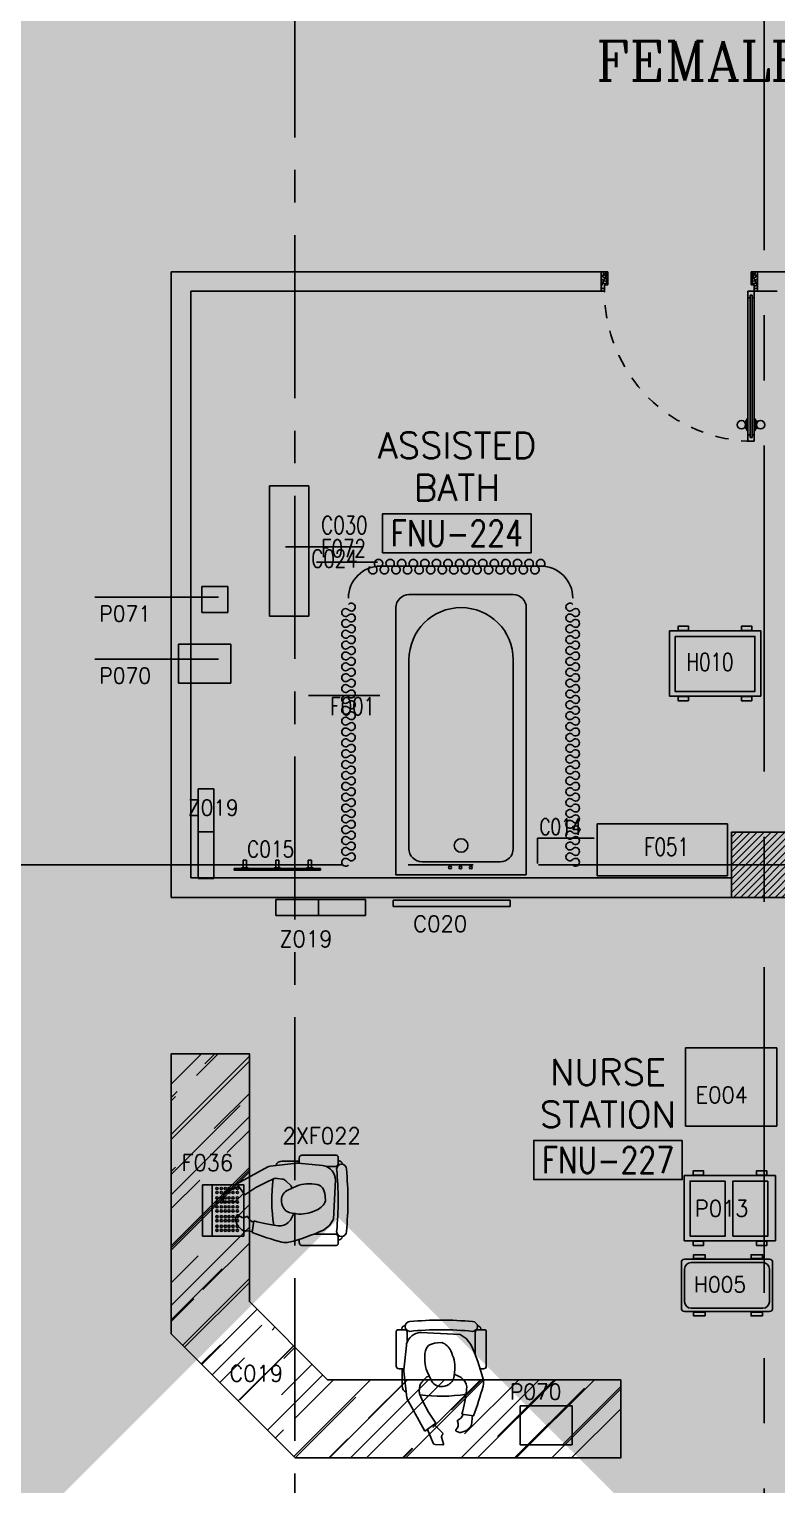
# Model space of a CAD drawing. Extents: x 88852.7 to 88945.7, y 39921.6 to 40001.1.
# Drawn here: x 88869.53 to 88875.27, y 39968.14 to 39979.31 of the extents above; entities that cross this region are included whole.
import ezdxf
from ezdxf.enums import TextEntityAlignment as Align

# ---------------------------------------------------------------- set-up
doc = ezdxf.new("R2010")
doc.units = 0
doc.header["$MEASUREMENT"] = 0
for name, pattern in [('CENTER', [2, 1.25, -0.25, 0.25, -0.25]), ('CENTERX2', [4, 2.5, -0.5, 0.5, -0.5]), ('HIDDEN', [0.375, 0.25, -0.125])]:
    doc.linetypes.add(name, pattern=pattern)
doc.layers.get('0').update_dxf_attribs({"linetype": 'CONTINUOUS'})
for name, color, linetype in [('A-TEXT', 7, 'CONTINUOUS'), ('AXES', 11, 'CENTERX2'), ('AXES1', 11, 'CENTER'), ('COL', 2, 'CONTINUOUS'), ('COUNTER', 3, 'CONTINUOUS'), ('DOOR', 7, 'CONTINUOUS'), ('FIX', 3, 'CONTINUOUS'), ('HAT', 8, 'CONTINUOUS'), ('MEDICAL', 4, 'CONTINUOUS'), ('NON-MEDICAL', 4, 'CONTINUOUS'), ('RM-BOX', 4, 'CONTINUOUS'), ('RM-NAME', 2, 'CONTINUOUS'), ('RM-NO', 2, 'CONTINUOUS'), ('WALL', 4, 'CONTINUOUS')]:
    doc.layers.add(name, color=color, linetype=linetype)
doc.styles.add('ROMANC', font='romanc', dxfattribs={"height": 0.1})
doc.styles.add('ROMANS', font='ROMANS.shx', dxfattribs={"width": 0.6})
doc.dimstyles.new('DIM-OUT', dxfattribs={"dimscale": 0, "dimtxt": 0.24, "dimasz": 0.08, "dimexe": 0.02, "dimexo": 0.02, "dimgap": 0.05, "dimtad": 1, "dimdec": 0, "dimlfac": 1000, "dimzin": 0, "dimdsep": 46, "dimtxsty": 'ROMANS', "dimblk1": 'ARCHTICK', "dimblk2": 'ARCHTICK', "dimsah": 1, "dimcen": 0.01, "dimdle": 0.08, "dimclrd": 4, "dimclre": 4, "dimclrt": 2, "dimadec": 0, "dimazin": 0, "dimtp": 2, "dimtm": 2, "dimtfac": 0.114286, "dimtdec": 0, "dimtix": 1, "dimtmove": 2, "dimatfit": 3, "dimldrblk": 'ARCHTICK', "dimfxl": 0, "dimtolj": 1, "dimtzin": 0, "dimarcsym": 0})

# ---------------------------------------------------------------- blocks, each defined once
blk = doc.blocks.new('DOOR100')
at = {"layer": 'DOOR', "color": 0, "linetype": 'ByBlock'}
for p, q in [((-76, 1251), (-76, 1301)), ((-76, 1301), (-26, 1301)), ((-26, 1301), (-76, 1301)), ((-59, 1251), (-76, 1251)), ((-59, 1251), (-59, 1271)), ((-43, 1271), (-59, 1271)), ((-43, 1251), (-43, 1271)), ((-26, 1251), (-43, 1251)), ((-26, 1251), (-26, 1301)), ((-92, 1206), (-92, 1141)), ((-83, 1206), (-92, 1206)), ((-83, 1141), (-92, 1141)), ((-83, 1129), (-83, 1219)), ((-76, 1219), (-83, 1219)), ((-83, 1206), (-83, 1141)), ((-76, 1129), (-83, 1129)), ((-26, 1219), (-19, 1219)), ((-26, 1129), (-19, 1129)), ((-19, 1129), (-19, 1219)), ((-19, 1206), (-19, 1141)), ((-19, 1206), (-10, 1206)), ((-19, 1141), (-10, 1141)), ((-10, 1206), (-10, 1141)), ((-1201, 0), (-1201, 150)), ((-1201, 150), (-1176, 150)), ((-1201, 150), (-1201, 0)), ((-1176, 150), (-1176, 100)), ((-76, 200), (-59, 200)), ((-76, 150), (-76, 200)), ((-76, 150), (-26, 150)), ((-59, 200), (-59, 180)), ((-59, 180), (-43, 180)), ((-43, 200), (-26, 200)), ((-43, 180), (-43, 200)), ((-26, 200), (-26, 150)), ((-1, 150), (-26, 150)), ((-26, 150), (-26, 100)), ((-1, 150), (-1, 0)), ((-1151, 0), (-1201, 0)), ((-1176, 100), (-1151, 100)), ((-1151, 100), (-1151, 0)), ((-51, 100), (-51, 0)), ((-26, 100), (-51, 100)), ((-51, 0), (-1, 0))]:
    blk.add_line(p, q, dxfattribs=at)
at = {"layer": 'DOOR', "linetype": 'ByBlock'}
for p, q in [((-76, 1251), (-76, 200)), ((-59, 200), (-59, 1251)), ((-43, 200), (-43, 1251)), ((-26, 200), (-26, 1251))]:
    blk.add_line(p, q, dxfattribs=at)
at = {"layer": 'DOOR', "color": 9, "linetype": 'ByBlock'}
for p, q in [((-1151, 0), (-1201, 114)), ((-51, 0), (-1, 114)), ((-1151, 0), (-1201, 40)), ((-1151, 0), (-1164, 100)), ((-51, 0), (-38, 100)), ((-51, 0), (-1, 40))]:
    blk.add_line(p, q, dxfattribs=at)
at = {"layer": 'DOOR', "color": 0, "linetype": 'ByBlock'}
for centre in [(-125, 1174), (22, 1174)]:
    blk.add_circle(centre, 32.4, dxfattribs=at)
at = {"layer": 'DOOR', "linetype": 'HIDDEN', "ltscale": 0.5}
blk.add_arc((-27, 152), 1149, 89.961, 180.0931, dxfattribs=at)
at = {"layer": 'DOOR', "color": 9, "linetype": 'ByBlock'}
for centre, radius, start, end in [((-1151, 0), 154, 103.7142, 108.8947), ((-1151, 0), 134, 100.72, 111.8402), ((-51, 0), 134, 68.1598, 79.28), ((-51, 0), 154, 71.1053, 76.2858), ((-1151, 0), 94.4, 90, 121.9818), ((-1151, 0), 74.4, 90, 132.2236), ((-1151, 0), 54.4, 90, 156.7926), ((-1151, 0), 34.4, 90, 180), ((-1151, 0), 14.4, 90, 180), ((-51, 0), 94.4, 58.0182, 90), ((-51, 0), 74.4, 47.7764, 90), ((-51, 0), 54.4, 23.2074, 90), ((-51, 0), 34.4, 0, 90), ((-51, 0), 14.4, 0, 90), ((-51, 0), 114, 64.0838, 77.3774)]:
    blk.add_arc(centre, radius, start, end, dxfattribs=at)
blk = doc.blocks.new('RM1')
at = {"layer": 'RM-BOX'}
blk.add_lwpolyline([(570, -200), (-570, -200), (-570, -500), (570, -500)], close=True, dxfattribs=at)
at = {"layer": 'RM-NAME', "style": 'ROMANS'}
for tag, p in [('ROOMNAME1', (0, 324)), ('ROOMNAME2', (0, 0))]:
    blk.add_attdef(tag, text='', height=200, dxfattribs=at).set_placement(p, align=Align.MIDDLE)
at = {"layer": 'RM-NO', "style": 'ROMANS', "width": 0.8}
blk.add_attdef('ROOMNO', text='', height=200, dxfattribs=at).set_placement((0, -350), align=Align.MIDDLE)
blk = doc.blocks.new('BTUB1')
at = {"layer": 'FIX'}
for points in [[(-500, -25), (-500, -2075, 0.414214), (-400, -2175), (400, -2175, 0.414214), (500, -2075), (500, -25)], [(-400, -1675, 1), (400, -1675), (400, -225, 0.414214), (300, -125), (-300, -125, 0.414214), (-400, -225)]]:
    blk.add_lwpolyline(points, format="xyb", close=True, dxfattribs=at)
for centre, radius in [((-75, -81), 11), ((5, -81), 11), ((85, -81), 11), ((0, -250), 52.2)]:
    blk.add_circle(centre, radius, dxfattribs=at)
blk = doc.blocks.new('COL50')
at = {"layer": 'COL'}
blk.add_lwpolyline([(-250, 250), (-250, -250), (250, -250), (250, 250)], close=True, dxfattribs=at)
blk = doc.blocks.new('*X520')
at = {"color": 0}
for p, q in [((80579, 162727), (81042, 163190)), ((80579, 162780), (80989, 163190)), ((80579, 162833), (80936, 163190)), ((80579, 162886), (80883, 163190)), ((80579, 162939), (80829, 163190)), ((80579, 162993), (80776, 163190)), ((80579, 163046), (80723, 163190)), ((80579, 163099), (80670, 163190)), ((80579, 163152), (80617, 163190)), ((80595, 162690), (81079, 163174)), ((80648, 162690), (81079, 163121)), ((80701, 162690), (81079, 163068)), ((80754, 162690), (81079, 163015)), ((80807, 162690), (81079, 162962)), ((80860, 162690), (81079, 162909)), ((80913, 162690), (81079, 162856)), ((80966, 162690), (81079, 162803)), ((81019, 162690), (81079, 162750)), ((81072, 162690), (81079, 162697))]:
    blk.add_line(p, q, dxfattribs=at)

msp = doc.modelspace()

# ---------------------------------------------------------------- hatches: boundary and pattern name
at = {"layer": 'COUNTER', "linetype": 'ByBlock'}
h = msp.add_hatch(dxfattribs=at)
h.set_pattern_fill('AR-RROOF', color=11, scale=0.3, angle=45, style=0)
h.paths.add_polyline_path([(88871.2203, 39971.4496), (88870.6203, 39971.4496), (88870.6203, 39969.301), (88870.6967, 39969.2246), (88871.5453, 39969.2246), (88871.2203, 39969.5496)])
h.paths.add_polyline_path([(88871.5703, 39968.351), (88871.5703, 39969.1996), (88871.5453, 39969.2246), (88870.6967, 39969.2246)])
h.paths.add_polyline_path([(88874.0703, 39968.3496), (88874.0703, 39968.9496), (88871.8203, 39968.9496), (88871.5703, 39969.1996), (88871.5703, 39968.351), (88871.5717, 39968.3496)])
at = {"layer": 'MEDICAL'}
msp.add_hatch(color=256, dxfattribs=at).paths.add_polyline_path([(88870.9341, 39970.4459), (88870.8606, 39970.4459), (88870.8606, 39970.0504), (88870.9341, 39970.0504)])

# ---------------------------------------------------------------- linework, layer by layer
at = {"layer": 'AXES'}
for p, q in [((88875.1703, 39921.6153), (88875.1703, 40000.4279)), ((88853.4386, 39972.8996), (88876.9703, 39972.8996))]:
    msp.add_line(p, q, dxfattribs=at)
at = {"layer": 'AXES1'}
msp.add_line((88871.5703, 39928.4796), (88871.5703, 39987.2996), dxfattribs=at)
msp.add_line((88871.5703, 39928.4796), (88871.5703, 39987.2996), dxfattribs=at)
at = {"layer": 'COUNTER', "linetype": 'ByBlock'}
msp.add_lwpolyline([(88874.0703, 39968.9496), (88871.8203, 39968.9496), (88871.2203, 39969.5496), (88871.2203, 39971.4496), (88870.6203, 39971.4496), (88870.6203, 39969.301), (88871.5717, 39968.3496), (88874.0703, 39968.3496)], close=True, dxfattribs=at)
at = {"layer": 'MEDICAL'}
for p, q in [((88872.2267, 39975.1913), (88873.4746, 39975.1913)), ((88870.8551, 39975.0345), (88871.0551, 39975.0345)), ((88870.8551, 39974.8345), (88870.8551, 39975.0345)), ((88871.0551, 39975.0345), (88871.0551, 39974.8345)), ((88871.0551, 39974.8345), (88870.8551, 39974.8345)), ((88875.1455, 39974.6936), (88874.4455, 39974.6936)), ((88874.4455, 39974.6936), (88874.4455, 39974.1936)), ((88875.1455, 39974.1936), (88875.1455, 39974.6936)), ((88870.6777, 39974.2929), (88870.6777, 39974.5929)), ((88870.6777, 39974.5929), (88871.0777, 39974.5929)), ((88871.0777, 39974.5929), (88871.0777, 39974.2929)), ((88871.0777, 39974.2929), (88870.6777, 39974.2929)), ((88874.4455, 39974.1936), (88875.1455, 39974.1936)), ((88870.9485, 39973.482), (88870.8274, 39973.482)), ((88870.8274, 39972.7934), (88870.8274, 39973.482)), ((88870.9485, 39973.482), (88870.9485, 39972.7934)), ((88870.9485, 39973.1534), (88870.8274, 39973.1534)), ((88870.9485, 39972.7934), (88870.8274, 39972.7934)), ((88871.4232, 39972.6323), (88872.1117, 39972.6323)), ((88871.4232, 39972.6323), (88871.4232, 39972.5112)), ((88871.7517, 39972.6323), (88871.7517, 39972.5112)), ((88872.1117, 39972.6323), (88872.1117, 39972.5112)), ((88872.1117, 39972.5112), (88871.4232, 39972.5112)), ((88874.5668, 39971.4946), (88875.2668, 39971.4946)), ((88874.5668, 39970.8946), (88874.5668, 39971.4946)), ((88875.2668, 39971.4946), (88875.2668, 39970.8946)), ((88875.2668, 39970.8946), (88874.5668, 39970.8946)), ((88874.5567, 39970.5156), (88875.2567, 39970.5156)), ((88874.5567, 39970.0156), (88874.5567, 39970.5156)), ((88875.2567, 39970.5156), (88875.2567, 39970.0156)), ((88870.8606, 39970.4459), (88870.8606, 39970.0504)), ((88871.1778, 39970.4459), (88870.8606, 39970.4459)), ((88870.9341, 39970.4459), (88870.9341, 39970.0504)), ((88871.1778, 39970.0504), (88871.1778, 39970.4459)), ((88870.8606, 39970.0504), (88871.1778, 39970.0504)), ((88875.2567, 39970.0156), (88874.5567, 39970.0156)), ((88874.5356, 39969.4963), (88874.5356, 39969.8503)), ((88874.5586, 39969.8733), (88875.2126, 39969.8733)), ((88874.6106, 39969.8483), (88875.1606, 39969.8483)), ((88875.2356, 39969.8503), (88875.2356, 39969.4963)), ((88874.5606, 39969.5483), (88874.5606, 39969.7983)), ((88875.2106, 39969.7983), (88875.2106, 39969.5483)), ((88875.1606, 39969.4983), (88874.6106, 39969.4983)), ((88875.2126, 39969.4733), (88874.5586, 39969.4733)), ((88873.2974, 39968.7499), (88873.2974, 39968.4499)), ((88873.6974, 39968.7499), (88873.2974, 39968.7499)), ((88873.6974, 39968.4499), (88873.6974, 39968.7499)), ((88873.2974, 39968.4499), (88873.6974, 39968.4499))]:
    msp.add_line(p, q, dxfattribs=at)
for points in [[(88874.4875, 39974.6516), (88874.4875, 39974.2296), (88875.0995, 39974.2296), (88875.0995, 39974.6516)], [(88874.5907, 39974.6964), (88874.5103, 39974.6964), (88874.5103, 39974.7298), (88874.5907, 39974.7298)], [(88875.0766, 39974.6964), (88874.9962, 39974.6964), (88874.9962, 39974.7298), (88875.0766, 39974.7298)], [(88874.5907, 39974.1582), (88874.5103, 39974.1582), (88874.5103, 39974.1915), (88874.5907, 39974.1915)], [(88875.0766, 39974.1582), (88874.9962, 39974.1582), (88874.9962, 39974.1915), (88875.0766, 39974.1915)], [(88874.6256, 39970.5184), (88874.7059, 39970.5184), (88874.7059, 39970.5518), (88874.6256, 39970.5518)], [(88875.1115, 39970.5184), (88875.1919, 39970.5184), (88875.1919, 39970.5518), (88875.1115, 39970.5518)], [(88874.8721, 39970.4736), (88874.8721, 39970.0516), (88874.6027, 39970.0516), (88874.6027, 39970.4736)], [(88875.2001, 39970.4736), (88875.2001, 39970.0516), (88874.9307, 39970.0516), (88874.9307, 39970.4736)], [(88874.6256, 39969.9801), (88874.7059, 39969.9801), (88874.7059, 39970.0135), (88874.6256, 39970.0135)], [(88875.1115, 39969.9801), (88875.1919, 39969.9801), (88875.1919, 39970.0135), (88875.1115, 39970.0135)], [(88874.7171, 39969.8785), (88874.7171, 39969.9078), (88874.6292, 39969.9078), (88874.6292, 39969.8785)], [(88875.1581, 39969.8785), (88875.1581, 39969.9078), (88875.0702, 39969.9078), (88875.0702, 39969.8785)], [(88874.7171, 39969.4394), (88874.7171, 39969.4688), (88874.6292, 39969.4688), (88874.6292, 39969.4394)], [(88875.1581, 39969.4394), (88875.1581, 39969.4688), (88875.0702, 39969.4688), (88875.0702, 39969.4394)]]:
    msp.add_lwpolyline(points, close=True, dxfattribs=at)
for centre in [(88870.9715, 39970.4167), (88870.9715, 39970.3858), (88871.0048, 39970.4167), (88871.0048, 39970.3858), (88871.0356, 39970.4167), (88871.0356, 39970.3858), (88871.0641, 39970.4167), (88871.0641, 39970.3858), (88871.095, 39970.4167), (88871.095, 39970.3858), (88871.1282, 39970.4167), (88871.1282, 39970.3858), (88870.9715, 39970.3443), (88870.9715, 39970.3134), (88870.9715, 39970.2754), (88871.0048, 39970.3443), (88871.0048, 39970.3134), (88871.0048, 39970.2754), (88871.0356, 39970.3443), (88871.0356, 39970.3134), (88871.0356, 39970.2754), (88871.0641, 39970.3443), (88871.0641, 39970.3134), (88871.0641, 39970.2754), (88871.095, 39970.3443), (88871.095, 39970.3134), (88871.095, 39970.2754), (88871.1282, 39970.3443), (88871.1282, 39970.3134), (88871.1282, 39970.2754), (88870.9715, 39970.2445), (88870.9715, 39970.2006), (88870.9715, 39970.1697), (88871.0048, 39970.2445), (88871.0048, 39970.2006), (88871.0048, 39970.1697), (88871.0356, 39970.2445), (88871.0356, 39970.2006), (88871.0356, 39970.1697), (88871.0641, 39970.2445), (88871.0641, 39970.2006), (88871.0641, 39970.1697), (88871.095, 39970.2445), (88871.095, 39970.2006), (88871.095, 39970.1697), (88871.1282, 39970.2445), (88871.1282, 39970.2006), (88871.1282, 39970.1697), (88870.9715, 39970.1269), (88870.9715, 39970.096), (88871.0048, 39970.1269), (88871.0048, 39970.096), (88871.0356, 39970.1269), (88871.0356, 39970.096), (88871.0641, 39970.1269), (88871.0641, 39970.096), (88871.095, 39970.1269), (88871.095, 39970.096), (88871.1282, 39970.1269), (88871.1282, 39970.096)]:
    msp.add_circle(centre, 0.00831, dxfattribs=at)
for centre, radius, start, end in [((88872.2267, 39974.9453), 0.2461, 90, 180), ((88873.4561, 39974.9453), 0.2461, 0, 90), ((88874.5586, 39969.8503), 0.023, 90, 180), ((88874.6106, 39969.7983), 0.05, 90, 180), ((88875.1606, 39969.7983), 0.05, 0, 90), ((88875.2126, 39969.8503), 0.023, 0, 90), ((88874.5586, 39969.4963), 0.023, 180, 270), ((88874.6106, 39969.5483), 0.05, 180, 270), ((88875.1606, 39969.5483), 0.05, 270, 0), ((88875.2126, 39969.4963), 0.023, 270, 0)]:
    msp.add_arc(centre, radius, start, end, dxfattribs=at)
at = {"layer": 'MEDICAL', "color": 15}
for centre, radius, start, end in [((88872.2118, 39975.2101), 0.0322, 313.56836, 226.43164), ((88872.3007, 39975.2101), 0.0322, 313.56836, 226.43164), ((88872.3896, 39975.2101), 0.0322, 313.56836, 226.43164), ((88872.4784, 39975.2101), 0.0322, 313.56836, 226.43164), ((88872.5673, 39975.2101), 0.0322, 313.56836, 226.43164), ((88872.6562, 39975.2101), 0.0322, 313.56836, 226.43164), ((88872.745, 39975.2101), 0.0322, 313.56836, 226.43164), ((88872.8339, 39975.2101), 0.0322, 313.56836, 226.43164), ((88872.9228, 39975.2101), 0.0322, 313.56836, 226.43164), ((88873.0116, 39975.2101), 0.0322, 313.56836, 226.43164), ((88873.1005, 39975.2101), 0.0322, 313.56836, 226.43164), ((88873.1894, 39975.2101), 0.0322, 313.56836, 226.43164), ((88873.2782, 39975.2101), 0.0322, 313.56836, 226.43164), ((88873.3671, 39975.2101), 0.0322, 313.56836, 226.43164), ((88873.456, 39975.2101), 0.0322, 313.56836, 226.43164), ((88872.1674, 39975.1634), 0.0322, 133.56836, 46.43164), ((88872.2563, 39975.1634), 0.0322, 133.56836, 46.43164), ((88872.3451, 39975.1634), 0.0322, 133.56836, 46.43164), ((88872.434, 39975.1634), 0.0322, 133.56836, 46.43164), ((88872.5229, 39975.1634), 0.0322, 133.56836, 46.43164), ((88872.6117, 39975.1634), 0.0322, 133.56836, 46.43164), ((88872.7006, 39975.1634), 0.0322, 133.56836, 46.43164), ((88872.7895, 39975.1634), 0.0322, 133.56836, 46.43164), ((88872.8783, 39975.1634), 0.0322, 133.56836, 46.43164), ((88872.9672, 39975.1634), 0.0322, 133.56836, 46.43164), ((88873.0561, 39975.1634), 0.0322, 133.56836, 46.43164), ((88873.1449, 39975.1634), 0.0322, 133.56836, 46.43164), ((88873.2338, 39975.1634), 0.0322, 133.56836, 46.43164), ((88873.3227, 39975.1634), 0.0322, 133.56836, 46.43164), ((88873.4115, 39975.1634), 0.0322, 133.56836, 46.43164), ((88871.9595, 39974.8349), 0.0302, 43.56836, 316.43164), ((88872.0032, 39974.8766), 0.0302, 223.56836, 136.43164), ((88873.6796, 39974.8766), 0.0302, 43.56836, 316.43164), ((88873.7234, 39974.8349), 0.0302, 223.56836, 136.43164), ((88871.9595, 39974.7516), 0.0302, 43.56836, 316.43164), ((88872.0032, 39974.7933), 0.0302, 223.56836, 136.43164), ((88873.6796, 39974.7933), 0.0302, 43.56836, 316.43164), ((88873.7234, 39974.7516), 0.0302, 223.56836, 136.43164), ((88871.9595, 39974.6683), 0.0302, 43.56836, 316.43164), ((88872.0032, 39974.71), 0.0302, 223.56836, 136.43164), ((88872.0032, 39974.6266), 0.0302, 223.56836, 136.43164), ((88873.6796, 39974.71), 0.0302, 43.56836, 316.43164), ((88873.6796, 39974.6266), 0.0302, 43.56836, 316.43164), ((88873.7234, 39974.6683), 0.0302, 223.56836, 136.43164), ((88871.9595, 39974.585), 0.0302, 43.56836, 316.43164), ((88871.9595, 39974.5017), 0.0302, 43.56836, 316.43164), ((88872.0032, 39974.5433), 0.0302, 223.56836, 136.43164), ((88873.6796, 39974.5433), 0.0302, 43.56836, 316.43164), ((88873.7234, 39974.585), 0.0302, 223.56836, 136.43164), ((88873.7234, 39974.5017), 0.0302, 223.56836, 136.43164), ((88871.9595, 39974.4184), 0.0302, 43.56836, 316.43164), ((88872.0032, 39974.46), 0.0302, 223.56836, 136.43164), ((88873.6796, 39974.46), 0.0302, 43.56836, 316.43164), ((88873.7234, 39974.4184), 0.0302, 223.56836, 136.43164), ((88871.9595, 39974.3351), 0.0302, 43.56836, 316.43164), ((88872.0032, 39974.3767), 0.0302, 223.56836, 136.43164), ((88872.0032, 39974.2934), 0.0302, 223.56836, 136.43164), ((88873.6796, 39974.3767), 0.0302, 43.56836, 316.43164), ((88873.6796, 39974.2934), 0.0302, 43.56836, 316.43164), ((88873.7234, 39974.3351), 0.0302, 223.56836, 136.43164), ((88871.9595, 39974.2517), 0.0302, 43.56836, 316.43164), ((88871.9595, 39974.1684), 0.0302, 43.56836, 316.43164), ((88872.0032, 39974.2101), 0.0302, 223.56836, 136.43164), ((88873.6796, 39974.2101), 0.0302, 43.56836, 316.43164), ((88873.7234, 39974.2517), 0.0302, 223.56836, 136.43164), ((88873.7234, 39974.1684), 0.0302, 223.56836, 136.43164), ((88871.9595, 39974.0851), 0.0302, 43.56836, 316.43164), ((88872.0032, 39974.1268), 0.0302, 223.56836, 136.43164), ((88873.6796, 39974.1268), 0.0302, 43.56836, 316.43164), ((88873.7234, 39974.0851), 0.0302, 223.56836, 136.43164), ((88871.9595, 39974.0018), 0.0302, 43.56836, 316.43164), ((88872.0032, 39974.0435), 0.0302, 223.56836, 136.43164), ((88872.0032, 39973.9601), 0.0302, 223.56836, 136.43164), ((88873.6796, 39974.0435), 0.0302, 43.56836, 316.43164), ((88873.6796, 39973.9601), 0.0302, 43.56836, 316.43164), ((88873.7234, 39974.0018), 0.0302, 223.56836, 136.43164), ((88871.9595, 39973.9185), 0.0302, 43.56836, 316.43164), ((88871.9595, 39973.8352), 0.0302, 43.56836, 316.43164), ((88872.0032, 39973.8768), 0.0302, 223.56836, 136.43164), ((88873.6796, 39973.8768), 0.0302, 43.56836, 316.43164), ((88873.7234, 39973.9185), 0.0302, 223.56836, 136.43164), ((88873.7234, 39973.8352), 0.0302, 223.56836, 136.43164), ((88871.9595, 39973.7519), 0.0302, 43.56836, 316.43164), ((88872.0032, 39973.7935), 0.0302, 223.56836, 136.43164), ((88872.0032, 39973.7102), 0.0302, 223.56836, 136.43164), ((88873.6796, 39973.7935), 0.0302, 43.56836, 316.43164), ((88873.6796, 39973.7102), 0.0302, 43.56836, 316.43164), ((88873.7234, 39973.7519), 0.0302, 223.56836, 136.43164), ((88871.9595, 39973.6685), 0.0302, 43.56836, 316.43164), ((88872.0032, 39973.6269), 0.0302, 223.56836, 136.43164), ((88873.6796, 39973.6269), 0.0302, 43.56836, 316.43164), ((88873.7234, 39973.6685), 0.0302, 223.56836, 136.43164), ((88871.9595, 39973.5852), 0.0302, 43.56836, 316.43164), ((88871.9595, 39973.5019), 0.0302, 43.56836, 316.43164), ((88872.0032, 39973.5436), 0.0302, 223.56836, 136.43164), ((88873.6796, 39973.5436), 0.0302, 43.56836, 316.43164), ((88873.7234, 39973.5852), 0.0302, 223.56836, 136.43164), ((88873.7234, 39973.5019), 0.0302, 223.56836, 136.43164), ((88871.9595, 39973.4186), 0.0302, 43.56836, 316.43164), ((88872.0032, 39973.4603), 0.0302, 223.56836, 136.43164), ((88872.0032, 39973.3769), 0.0302, 223.56836, 136.43164), ((88873.6796, 39973.4603), 0.0302, 43.56836, 316.43164), ((88873.6796, 39973.3769), 0.0302, 43.56836, 316.43164), ((88873.7234, 39973.4186), 0.0302, 223.56836, 136.43164), ((88871.9595, 39973.3353), 0.0302, 43.56836, 316.43164), ((88872.0032, 39973.2936), 0.0302, 223.56836, 136.43164), ((88873.6796, 39973.2936), 0.0302, 43.56836, 316.43164), ((88873.7234, 39973.3353), 0.0302, 223.56836, 136.43164), ((88871.9595, 39973.252), 0.0302, 43.56836, 316.43164), ((88871.9595, 39973.1687), 0.0302, 43.56836, 316.43164), ((88872.0032, 39973.2103), 0.0302, 223.56836, 136.43164), ((88873.6796, 39973.2103), 0.0302, 43.56836, 316.43164), ((88873.7234, 39973.252), 0.0302, 223.56836, 136.43164), ((88873.7234, 39973.1687), 0.0302, 223.56836, 136.43164), ((88871.9595, 39973.0854), 0.0302, 43.56836, 316.43164), ((88872.0032, 39973.127), 0.0302, 223.56836, 136.43164), ((88872.0032, 39973.0437), 0.0302, 223.56836, 136.43164), ((88873.6796, 39973.127), 0.0302, 43.56836, 316.43164), ((88873.6796, 39973.0437), 0.0302, 43.56836, 316.43164), ((88873.7234, 39973.0854), 0.0302, 223.56836, 136.43164), ((88871.9595, 39973.002), 0.0302, 43.56836, 316.43164), ((88872.0032, 39972.9604), 0.0302, 223.56836, 136.43164), ((88873.6796, 39972.9604), 0.0302, 43.56836, 316.43164), ((88873.7234, 39973.002), 0.0302, 223.56836, 136.43164), ((88871.9595, 39972.9187), 0.0302, 43.56836, 316.43164), ((88873.7234, 39972.9187), 0.0302, 223.56836, 136.43164)]:
    msp.add_arc(centre, radius, start, end, dxfattribs=at)
at = {"layer": 'NON-MEDICAL'}
for p, q in [((88871.3761, 39975.8077), (88871.3761, 39974.8077)), ((88871.6761, 39975.8077), (88871.3761, 39975.8077)), ((88871.6761, 39974.8077), (88871.6761, 39975.8077)), ((88871.3761, 39974.8077), (88871.6761, 39974.8077)), ((88873.8896, 39973.2151), (88873.8896, 39972.8151)), ((88874.8896, 39973.2151), (88873.8896, 39973.2151)), ((88874.8896, 39972.8151), (88874.8896, 39973.2151)), ((88871.7651, 39972.8705), (88871.1047, 39972.8705)), ((88871.1047, 39972.8578), (88871.1047, 39972.8705)), ((88871.7651, 39972.8578), (88871.1047, 39972.8578)), ((88871.1599, 39972.8705), (88871.1599, 39972.8755)), ((88871.2099, 39972.8755), (88871.1599, 39972.8755)), ((88871.1722, 39972.8755), (88871.1722, 39972.934)), ((88871.1976, 39972.934), (88871.1722, 39972.934)), ((88871.1976, 39972.8755), (88871.1976, 39972.934)), ((88871.2099, 39972.8705), (88871.2099, 39972.8755)), ((88871.4599, 39972.8755), (88871.4099, 39972.8755)), ((88871.4099, 39972.8705), (88871.4099, 39972.8755)), ((88871.4222, 39972.8755), (88871.4222, 39972.934)), ((88871.4476, 39972.934), (88871.4222, 39972.934)), ((88871.4476, 39972.8755), (88871.4476, 39972.934)), ((88871.4599, 39972.8705), (88871.4599, 39972.8755)), ((88871.7099, 39972.8755), (88871.6599, 39972.8755)), ((88871.6599, 39972.8705), (88871.6599, 39972.8755)), ((88871.6976, 39972.934), (88871.6722, 39972.934)), ((88871.6722, 39972.8755), (88871.6722, 39972.934)), ((88871.6976, 39972.8755), (88871.6976, 39972.934)), ((88871.7099, 39972.8705), (88871.7099, 39972.8755)), ((88871.7651, 39972.8578), (88871.7651, 39972.8705)), ((88873.8896, 39972.8151), (88874.8896, 39972.8151)), ((88872.3229, 39972.6286), (88873.2229, 39972.6286)), ((88872.3229, 39972.5786), (88872.3229, 39972.6286)), ((88873.2229, 39972.6286), (88873.2229, 39972.5786)), ((88873.2229, 39972.5786), (88872.3229, 39972.5786)), ((88871.4719, 39970.6267), (88871.6023, 39970.6267)), ((88871.6023, 39970.6113), (88871.6023, 39970.6499)), ((88871.6235, 39970.6712), (88871.8876, 39970.6712)), ((88871.9021, 39970.6073), (88871.9021, 39970.6567)), ((88871.9021, 39970.6287), (88871.9099, 39970.6287)), ((88871.3613, 39970.5823), (88871.1236, 39970.4515)), ((88871.5839, 39970.612), (88871.3808, 39970.5886)), ((88871.7821, 39970.5928), (88871.5954, 39970.612)), ((88871.7941, 39970.5913), (88871.7821, 39970.5928)), ((88871.8094, 39970.5862), (88871.881, 39970.5862)), ((88871.9317, 39970.6032), (88871.9317, 39970.6069)), ((88871.1236, 39970.4515), (88871.185, 39970.3672)), ((88871.185, 39970.3672), (88871.2701, 39970.424)), ((88871.2701, 39970.424), (88871.3529, 39970.4662)), ((88871.3529, 39970.4662), (88871.4049, 39970.4898)), ((88871.434, 39970.4941), (88871.4712, 39970.489)), ((88871.5, 39970.4755), (88871.5414, 39970.4374)), ((88871.5414, 39970.4374), (88871.5472, 39970.4197)), ((88871.8653, 39970.1811), (88871.8817, 39970.4831)), ((88871.2548, 39970.1678), (88871.2428, 39970.0784)), ((88871.281, 39970.161), (88871.2548, 39970.1678)), ((88871.5354, 39970.173), (88871.5193, 39970.1561)), ((88871.5461, 39970.1937), (88871.5354, 39970.173)), ((88871.5604, 39970.2256), (88871.5461, 39970.1937)), ((88871.8354, 39970.1335), (88871.8653, 39970.1811)), ((88871.3255, 39970.1495), (88871.281, 39970.161)), ((88871.3646, 39970.1419), (88871.3255, 39970.1495)), ((88871.4084, 39970.135), (88871.3646, 39970.1419)), ((88871.4421, 39970.1312), (88871.4084, 39970.135)), ((88871.4445, 39970.1308), (88871.4421, 39970.1312)), ((88871.7134, 39970.0655), (88871.881, 39970.0655)), ((88871.7894, 39970.0975), (88871.8354, 39970.1335)), ((88871.6023, 39970.0018), (88871.6023, 39970.0268)), ((88871.6235, 39969.9805), (88871.8876, 39969.9805)), ((88871.9021, 39969.995), (88871.9021, 39970.0444)), ((88871.9021, 39970.023), (88871.9099, 39970.023)), ((88871.9317, 39970.0448), (88871.9317, 39970.0485)), ((88872.3475, 39969.0542), (88872.3475, 39969.3183)), ((88872.4113, 39969.3328), (88872.362, 39969.3328)), ((88872.39, 39969.3328), (88872.39, 39969.3406)), ((88872.4154, 39969.3624), (88872.4118, 39969.3624)), ((88872.4325, 39969.24), (88872.4325, 39969.3117)), ((88872.8375, 39969.2959), (88872.5355, 39969.3123)), ((88872.8851, 39969.2661), (88872.8375, 39969.2959)), ((88872.9531, 39969.144), (88872.9531, 39969.3117)), ((88872.9738, 39969.3624), (88872.9702, 39969.3624)), ((88873.0236, 39969.3328), (88872.9742, 39969.3328)), ((88872.9956, 39969.3328), (88872.9956, 39969.3406)), ((88873.0381, 39969.0542), (88873.0381, 39969.3183)), ((88872.4258, 39969.2128), (88872.4066, 39969.0261)), ((88872.4273, 39969.2248), (88872.4258, 39969.2128)), ((88872.9211, 39969.2201), (88872.8851, 39969.2661)), ((88872.4073, 39969.0329), (88872.3687, 39969.0329)), ((88872.392, 39968.9026), (88872.392, 39969.0329)), ((88872.4067, 39969.0146), (88872.43, 39968.8115)), ((88872.5431, 39968.9307), (88872.5813, 39968.9721)), ((88872.5813, 39968.9721), (88872.5989, 39968.9779)), ((88872.793, 39968.9911), (88872.8249, 39968.9767)), ((88872.8249, 39968.9767), (88872.8456, 39968.966)), ((88872.8456, 39968.966), (88872.8625, 39968.9499)), ((88873.0168, 39969.0329), (88872.9919, 39969.0329)), ((88872.5245, 39968.8647), (88872.5296, 39968.9019)), ((88872.5524, 39968.7836), (88872.5288, 39968.8355)), ((88872.8836, 39968.839), (88872.8768, 39968.7953)), ((88872.8874, 39968.8728), (88872.8836, 39968.839)), ((88872.8878, 39968.8752), (88872.8874, 39968.8728)), ((88872.4363, 39968.7919), (88872.5672, 39968.5543)), ((88872.5946, 39968.7008), (88872.5524, 39968.7836)), ((88872.8691, 39968.7562), (88872.8577, 39968.7117)), ((88872.8768, 39968.7953), (88872.8691, 39968.7562)), ((88872.5672, 39968.5543), (88872.6515, 39968.6157)), ((88872.6515, 39968.6157), (88872.5946, 39968.7008)), ((88872.8577, 39968.7117), (88872.8508, 39968.6854)), ((88872.8508, 39968.6854), (88872.9402, 39968.6735))]:
    msp.add_line(p, q, dxfattribs=at)
for points in [[(88871.1757, 39970.3794), (88871.109, 39970.314, -0.4458327), (88871.1, 39970.3146), (88871.0985, 39970.3164, 0.3042703), (88871.0791, 39970.3226), (88871.0267, 39970.3076, -0.5099825), (88871.0189, 39970.3137), (88871.0209, 39970.372, -0.292523), (88871.0322, 39970.3882), (88871.1373, 39970.4323)], [(88871.5983, 39970.2204, 0.1280623), (88871.7394, 39970.2535, 0.2157166), (88871.8037, 39970.321), (88871.803, 39970.354), (88871.7991, 39970.377), (88871.7891, 39970.4084, 0.2424325), (88871.74, 39970.4475, 0.1365134), (88871.5813, 39970.4351), (88871.5154, 39970.4041, 0.297129), (88871.4661, 39970.3288, 0.1389863), (88871.4818, 39970.2688, 0.1051671), (88871.5047, 39970.243), (88871.5254, 39970.2323), (88871.5499, 39970.2269), (88871.5982, 39970.2208)], [(88871.2437, 39970.0857), (88871.1724, 39970.0943, -0.1665035), (88871.1631, 39970.0988), (88871.131, 39970.1306, -0.116666), (88871.1271, 39970.1368), (88871.1143, 39970.1747, -0.1815827), (88871.1147, 39970.1859), (88871.1254, 39970.2117, -0.5662747), (88871.1344, 39970.213, 0.3727106), (88871.2018, 39970.2015, -0.4583706), (88871.2095, 39970.199, 0.2106222), (88871.2534, 39970.1573)], [(88872.7982, 39969.029, 0.1280623), (88872.7652, 39969.1701, 0.2157166), (88872.6976, 39969.2344), (88872.6647, 39969.2336), (88872.6417, 39969.2298), (88872.6102, 39969.2198, 0.2424325), (88872.5712, 39969.1707, 0.1365134), (88872.5835, 39969.012), (88872.6145, 39968.946, 0.297129), (88872.6899, 39968.8968, 0.1389863), (88872.7498, 39968.9124, 0.1051671), (88872.7756, 39968.9353), (88872.7863, 39968.9561), (88872.7917, 39968.9806), (88872.7978, 39969.0289)], [(88872.6392, 39968.6063), (88872.7046, 39968.5397, -0.4458327), (88872.704, 39968.5306), (88872.7022, 39968.5292, 0.3042703), (88872.696, 39968.5097), (88872.7111, 39968.4573, -0.5099825), (88872.705, 39968.4495), (88872.6467, 39968.4516, -0.292523), (88872.6304, 39968.4629), (88872.5863, 39968.5679)], [(88872.933, 39968.6743), (88872.9244, 39968.6031, -0.1665035), (88872.9199, 39968.5938), (88872.888, 39968.5617, -0.116666), (88872.8818, 39968.5578), (88872.8439, 39968.545, -0.1815827), (88872.8327, 39968.5453), (88872.8069, 39968.556, -0.5662747), (88872.8056, 39968.565, 0.3727106), (88872.8171, 39968.6325, -0.4583706), (88872.8196, 39968.6401, 0.2106222), (88872.8613, 39968.684)]]:
    msp.add_lwpolyline(points, format="xyb", dxfattribs=at)
for centre, radius, start, end in [((88871.4719, 39970.5744), 0.0523, 90, 158.59125), ((88871.59, 39970.5592), 0.0531, 84.13003, 96.56656), ((88871.6235, 39970.6499), 0.0213, 90, 180), ((88871.8876, 39970.6567), 0.0145, 0, 90), ((88871.9099, 39970.6069), 0.0218, 0, 90), ((88871.3869, 39970.5358), 0.0531, 96.56656, 118.84109), ((88871.7643, 39970.4776), 0.1176, 2.67494, 75.29345), ((88871.881, 39970.6073), 0.0211, 270, 0), ((88871.9275, 39970.5661), 0.0374, 0, 180), ((88869.4929, 39970.3259), 2.4092, 354.2765, 5.7235), ((88869.4932, 39970.3259), 2.4833, 354.44787, 5.55213), ((88872.5284, 39970.3259), 1.1363, 171.72399, 189.66859), ((88871.4268, 39970.4415), 0.0531, 82.24497, 114.4377), ((88871.4641, 39970.4364), 0.0531, 47.38127, 82.24497), ((88872.0734, 39972.2646), 2.3386, 249.19751, 255.057), ((88871.4577, 39970.2148), 0.085, 261.07134, 316.37618), ((88871.1235, 39971.5768), 1.6223, 284.29232, 294.23439), ((88871.881, 39970.0444), 0.0211, 0, 90), ((88871.9275, 39970.0856), 0.0374, 180, 0), ((88871.4978, 39970.1077), 0.1063, 255.057, 284.29232), ((88871.6235, 39970.0018), 0.0213, 180, 270), ((88871.8876, 39969.995), 0.0145, 270, 0), ((88871.9099, 39970.0448), 0.0218, 270, 0), ((88872.4525, 39969.3581), 0.0374, 90, 270), ((88872.6928, 39966.9239), 2.4833, 84.44787, 95.55213), ((88872.933, 39969.3581), 0.0374, 270, 90), ((88872.362, 39969.3183), 0.0145, 90, 180), ((88872.4118, 39969.3406), 0.0218, 90, 180), ((88872.4113, 39969.3117), 0.0211, 0, 90), ((88872.541, 39969.1949), 0.1176, 92.67494, 165.29345), ((88872.6928, 39966.9236), 2.4092, 84.2765, 95.7235), ((88872.9742, 39969.3117), 0.0211, 90, 180), ((88872.9738, 39969.3406), 0.0218, 0, 90), ((88873.0236, 39969.3183), 0.0145, 0, 90), ((88871.4418, 39968.5542), 1.6223, 14.29232, 24.23439), ((88872.3687, 39969.0542), 0.0213, 180, 270), ((88873.0168, 39969.0542), 0.0213, 270, 0), ((88872.4594, 39969.0206), 0.0531, 174.13003, 186.56656), ((88872.8039, 39968.8884), 0.085, 351.07134, 46.37618), ((88872.9109, 39968.9284), 0.1063, 345.057, 14.29232), ((88872.4442, 39968.9026), 0.0523, 180, 248.59125), ((88872.5772, 39968.8575), 0.0531, 172.24497, 204.4377), ((88872.6928, 39969.9591), 1.1363, 261.72399, 279.66859), ((88872.5822, 39968.8947), 0.0531, 137.38127, 172.24497), ((88870.754, 39969.5041), 2.3386, 339.19751, 345.057), ((88872.4828, 39968.8176), 0.0531, 186.56656, 208.84109)]:
    msp.add_arc(centre, radius, start, end, dxfattribs=at)
at = {"layer": 'WALL'}
for p, q in [((88870.6203, 39972.6496), (88870.6203, 39977.4496)), ((88873.9203, 39977.2996), (88873.9203, 39977.4496)), ((88875.1203, 39977.2996), (88875.1203, 39977.4496)), ((88870.7703, 39972.7996), (88870.7703, 39977.2996))]:
    msp.add_line(p, q, dxfattribs=at)
at = {"layer": 'WALL', "linetype": 'ByBlock'}
for p, q in [((88873.9203, 39977.4496), (88870.6203, 39977.4496)), ((88877.7203, 39977.4496), (88875.1203, 39977.4496)), ((88873.9203, 39977.2996), (88870.7703, 39977.2996)), ((88875.2703, 39977.2996), (88875.1203, 39977.2996)), ((88874.9203, 39972.7996), (88870.7703, 39972.7996)), ((88874.9203, 39972.6496), (88870.6203, 39972.6496))]:
    msp.add_line(p, q, dxfattribs=at)

# ---------------------------------------------------------------- block references
at = {"layer": 'COL', "xscale": 0.001000000003841706, "yscale": 0.000999999996565748, "zscale": 0.001}
msp.add_blockref('COL50', (88875.1703, 39972.8996), dxfattribs=at)
at = {"layer": 'DOOR', "color": 0, "linetype": 'ByBlock', "xscale": -0.001000000003841706, "yscale": 0.000999999996565748, "zscale": 0.001, "rotation": 180}
msp.add_blockref('DOOR100', (88875.1213, 39977.4496), dxfattribs=at)
at = {"layer": 'HAT', "xscale": 0.001000000003841706, "yscale": 0.000999999996565748, "zscale": 0.001}
msp.add_blockref('*X520', (88794.341, 39809.9598), dxfattribs=at)
at = {"layer": 'RM-NO', "xscale": 0.001000000003841706, "yscale": 0.000999999996565748, "zscale": 0.001}
for p, values in [((88872.8126, 39975.7928), {'ROOMNO': 'FNU-224', 'ROOMNAME2': 'BATH', 'ROOMNAME1': 'ASSISTED'}), ((88873.9721, 39970.985), {'ROOMNO': 'FNU-227', 'ROOMNAME2': 'STATION', 'ROOMNAME1': 'NURSE'})]:
    msp.add_blockref('RM1', p, dxfattribs=at).add_auto_attribs(values)
at = {"layer": 'WALL', "xscale": 0.001000000003841706, "yscale": 0.000999999996565748, "zscale": 0.001, "rotation": 180}
msp.add_blockref('BTUB1', (88872.8453, 39972.7976), dxfattribs=at)

# ---------------------------------------------------------------- texts
at = {"layer": 'A-TEXT', "color": 7, "style": 'ROMANS', "width": 0.75}
for s, height, p in [('C030', 0.13652, (88871.7722, 39975.4372)), ('C024', 0.13652, (88871.6958, 39975.18)), ('F072', 0.13652, (88871.7722, 39975.2584)), ('H010', 0.13652, (88874.575, 39974.3874)), ('F001', 0.13652, (88871.8417, 39974.0475)), ('C014', 0.125, (88873.4471, 39973.1289)), ('F051', 0.13652, (88874.2511, 39972.9697))]:
    msp.add_text(s, height=height, dxfattribs=at).set_placement(p)
at = {"layer": 'A-TEXT', "color": 7, "ltscale": 400, "style": 'ROMANS'}
for s, height, width, p in [('P071', 0.12, 0.95, (88870.0697, 39974.7658)), ('P070', 0.12, 0.95, (88870.0697, 39974.2902)), ('Z019', 0.12, 0.95, (88870.7481, 39973.2777)), ('C015', 0.125, 0.833974, (88871.2028, 39972.9574)), ('C020', 0.125, 0.95, (88872.4786, 39972.3844)), ('Z019', 0.125, 0.95, (88871.4505, 39972.2688)), ('E004', 0.125, 0.95, (88874.6444, 39971.0717)), ('2XF022', 0.125, 0.95, (88871.4744, 39970.7582)), ('F036', 0.125, 0.95, (88870.6997, 39970.5523)), ('P013', 0.125, 0.95, (88874.6391, 39970.2013)), ('H005', 0.12, 0.95, (88874.6321, 39969.6203)), ('C019', 0.125, 0.95, (88871.0669, 39968.9358)), ('P070', 0.12, 0.95, (88873.22, 39968.7973))]:
    msp.add_text(s, height=height, dxfattribs=dict(at, width=width)).set_placement(p)
at = {"layer": 'RM-NO', "color": 2, "style": 'ROMANC'}
msp.add_text('FEMALE NURSING-UNIT', height=0.3, dxfattribs=at).set_placement((88876.3874, 39979.0672), align=Align.MIDDLE)

# ---------------------------------------------------------------- leaders
at = {"layer": 'A-TEXT'}
for points in [[(88871.497, 39975.3393), (88872.0935, 39975.3393)], [(88872.2048, 39975.2219), (88871.7354, 39975.2219)], [(88870.9837, 39974.953), (88870.0337, 39974.953)], [(88870.9837, 39974.4774), (88870.0337, 39974.4774)], [(88871.6737, 39974.1992), (88872.2221, 39974.1992)], [(88873.4313, 39972.9089), (88873.4313, 39973.1029), (88873.8657, 39973.1029)]]:
    msp.add_leader(points, dimstyle='DIM-OUT', override={"dimscale": 1, "dimasz": 40}, dxfattribs=at)

doc.saveas('drawing.dxf')
